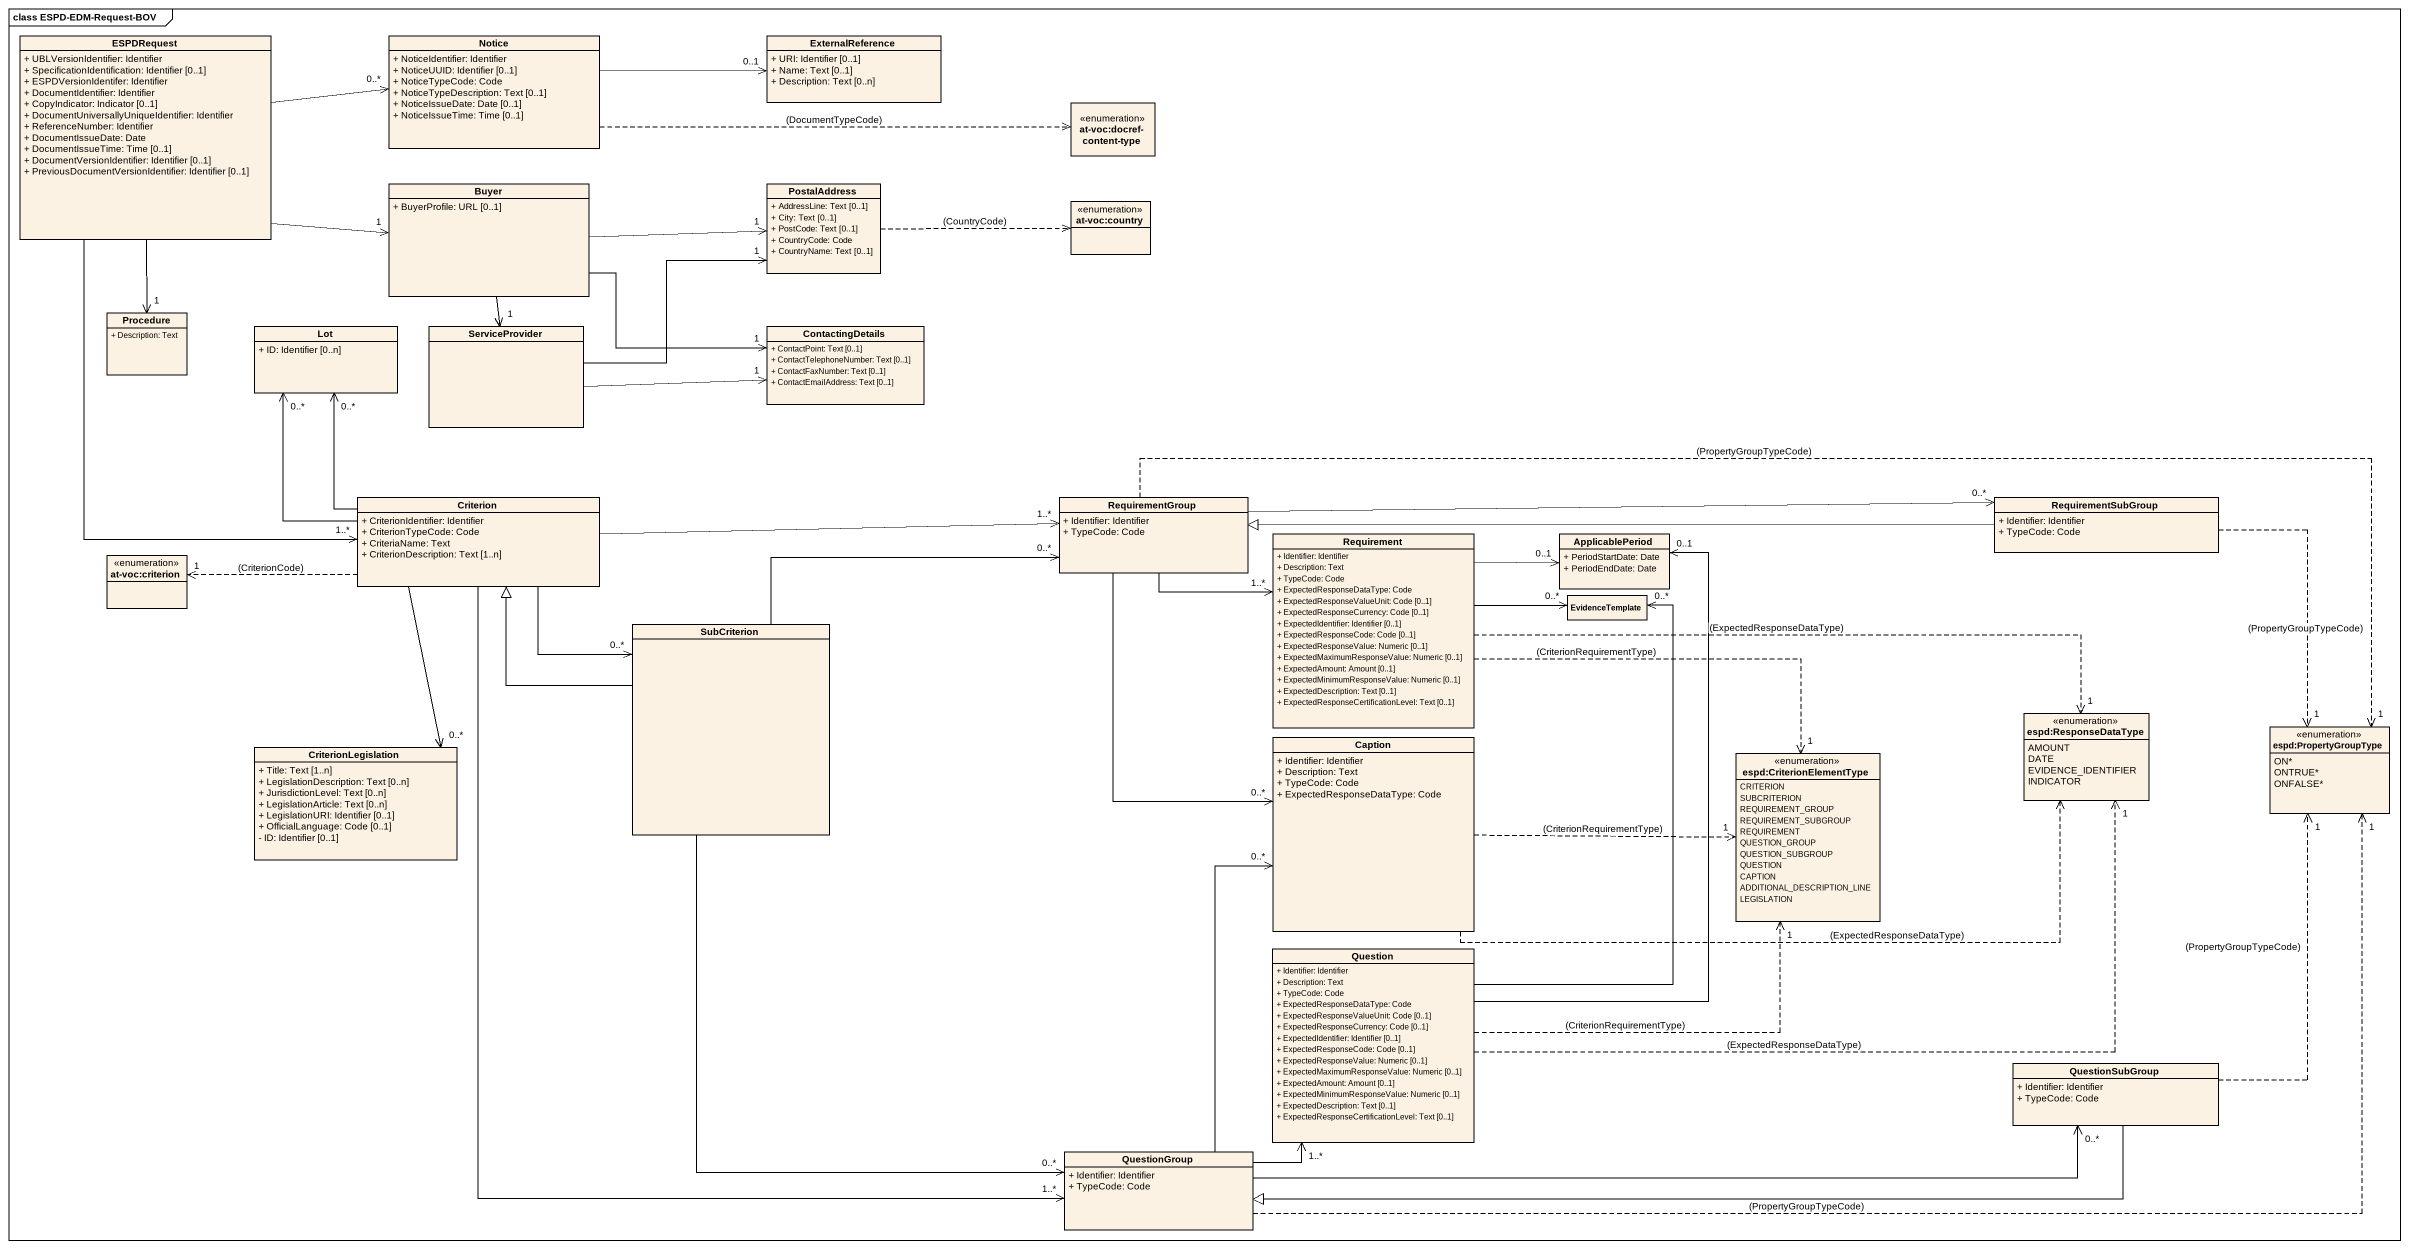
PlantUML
@startuml
mainframe class ESPD-EDM-Request-BOV
hide circle
hide empty members
skinparam classAttributeIconSize 0
class ESPDRequest {
  + UBLVersionIdentifier: Identifier
  + SpecificationIdentification: Identifier [0..1]
  + ESPDVersionIdentifer: Identifier
  + DocumentIdentifier: Identifier
  + CopyIndicator: Indicator [0..1]
  + DocumentUniversallyUniqueIdentifier: Identifier
  + ReferenceNumber: Identifier
  + DocumentIssueDate: Date
  + DocumentIssueTime: Time [0..1]
  + DocumentVersionIdentifier: Identifier [0..1]
  + PreviousDocumentVersionIdentifier: Identifier [0..1]
}
class Notice {
  + NoticeIdentifier: Identifier
  + NoticeUUID: Identifier [0..1]
  + NoticeTypeCode: Code
  + NoticeTypeDescription: Text [0..1]
  + NoticeIssueDate: Date [0..1]
  + NoticeIssueTime: Time [0..1]
}
class ExternalReference {
  + URI: Identifier [0..1]
  + Name: Text [0..1]
  + Description: Text [0..n]
}
enum "at-voc:docref-content-type" as at_voc_docref_content_type
class Buyer {
  + BuyerProfile: URL [0..1]
}
class PostalAddress {
  + AddressLine: Text [0..1]
  + City: Text [0..1]
  + PostCode: Text [0..1]
  + CountryCode: Code
  + CountryName: Text [0..1]
}
enum "at-voc:country" as at_voc_country
class Procedure {
  + Description: Text
}
class Lot {
  + ID: Identifier [0..n]
}
class ServiceProvider
class ContactingDetails {
  + ContactPoint: Text [0..1]
  + ContactTelephoneNumber: Text [0..1]
  + ContactFaxNumber: Text [0..1]
  + ContactEmailAddress: Text [0..1]
}
class Criterion {
  + CriterionIdentifier: Identifier
  + CriterionTypeCode: Code
  + CriteriaName: Text
  + CriterionDescription: Text [1..n]
}
class RequirementGroup {
  + Identifier: Identifier
  + TypeCode: Code
}
class RequirementSubGroup {
  + Identifier: Identifier
  + TypeCode: Code
}
enum "at-voc:criterion" as at_voc_criterion
class Requirement {
  + Identifier: Identifier
  + Description: Text
  + TypeCode: Code
  + ExpectedResponseDataType: Code
  + ExpectedResponseValueUnit: Code [0..1]
  + ExpectedResponseCurrency: Code [0..1]
  + ExpectedIdentifier: Identifier [0..1]
  + ExpectedResponseCode: Code [0..1]
  + ExpectedResponseValue: Numeric [0..1]
  + ExpectedMaximumResponseValue: Numeric [0..1]
  + ExpectedAmount: Amount [0..1]
  + ExpectedMinimumResponseValue: Numeric [0..1]
  + ExpectedDescription: Text [0..1]
  + ExpectedResponseCertificationLevel: Text [0..1]
}
class ApplicablePeriod {
  + PeriodStartDate: Date
  + PeriodEndDate: Date
}
class EvidenceTemplate
class SubCriterion
enum "espd:ResponseDataType" as espd_ResponseDataType {
  AMOUNT
  DATE
  EVIDENCE_IDENTIFIER
  INDICATOR
}
enum "espd:PropertyGroupType" as espd_PropertyGroupType {
  ON*
  ONTRUE*
  ONFALSE*
}
class CriterionLegislation {
  + Title: Text [1..n]
  + LegislationDescription: Text [0..n]
  + JurisdictionLevel: Text [0..n]
  + LegislationArticle: Text [0..n]
  + LegislationURI: Identifier [0..1]
  + OfficialLanguage: Code [0..1]
  - ID: Identifier [0..1]
}
class "Caption" as Caption_ {
  + Identifier: Identifier
  + Description: Text
  + TypeCode: Code
  + ExpectedResponseDataType: Code
}
enum "espd:CriterionElementType" as espd_CriterionElementType {
  CRITERION
  SUBCRITERION
  REQUIREMENT_GROUP
  REQUIREMENT_SUBGROUP
  REQUIREMENT
  QUESTION_GROUP
  QUESTION_SUBGROUP
  QUESTION
  CAPTION
  ADDITIONAL_DESCRIPTION_LINE
  LEGISLATION
}
class Question {
  + Identifier: Identifier
  + Description: Text
  + TypeCode: Code
  + ExpectedResponseDataType: Code
  + ExpectedResponseValueUnit: Code [0..1]
  + ExpectedResponseCurrency: Code [0..1]
  + ExpectedIdentifier: Identifier [0..1]
  + ExpectedResponseCode: Code [0..1]
  + ExpectedResponseValue: Numeric [0..1]
  + ExpectedMaximumResponseValue: Numeric [0..1]
  + ExpectedAmount: Amount [0..1]
  + ExpectedMinimumResponseValue: Numeric [0..1]
  + ExpectedDescription: Text [0..1]
  + ExpectedResponseCertificationLevel: Text [0..1]
}
class QuestionSubGroup {
  + Identifier: Identifier
  + TypeCode: Code
}
class QuestionGroup {
  + Identifier: Identifier
  + TypeCode: Code
}
ESPDRequest -right-> "0..*" Notice
ESPDRequest -right-> "1" Buyer
ESPDRequest --> "1" Procedure
ESPDRequest --> "1..*" Criterion
Notice -right-> "0..1" ExternalReference
Notice .right.> at_voc_docref_content_type : (DocumentTypeCode)
Buyer -right-> "1" PostalAddress
Buyer --> "1" ServiceProvider
Buyer -right-> "1" ContactingDetails
PostalAddress .right.> at_voc_country : (CountryCode)
ServiceProvider -right-> "1" PostalAddress
ServiceProvider -right-> "1" ContactingDetails
Criterion -up-> "0..*" Lot
Criterion -up-> "0..*" Lot
Criterion -right-> "1..*" RequirementGroup
Criterion .left.> "1" at_voc_criterion : (CriterionCode)
Criterion --> "0..*" SubCriterion
Criterion --> "0..*" CriterionLegislation
Criterion --> "1..*" QuestionGroup
RequirementGroup -right-> "0..*" RequirementSubGroup
RequirementGroup -right-> "1..*" Requirement
RequirementGroup .right.> "1" espd_PropertyGroupType : (PropertyGroupTypeCode)
RequirementGroup --> "0..*" Caption_
RequirementSubGroup -left-|> RequirementGroup
RequirementSubGroup ..> "1" espd_PropertyGroupType : (PropertyGroupTypeCode)
Requirement -right-> "0..1" ApplicablePeriod
Requirement -right-> "0..*" EvidenceTemplate
Requirement .right.> "1" espd_ResponseDataType : (ExpectedResponseDataType)
Requirement .right.> "1" espd_CriterionElementType : (CriterionRequirementType)
SubCriterion -up-|> Criterion
SubCriterion -right-> "0..*" RequirementGroup
SubCriterion --> "0..*" QuestionGroup
Caption_ .right.> espd_ResponseDataType : (ExpectedResponseDataType)
Caption_ .right.> "1" espd_CriterionElementType : (CriterionRequirementType)
Question -up-> "0..1" ApplicablePeriod
Question -up-> "0..*" EvidenceTemplate
Question .right.> "1" espd_ResponseDataType : (ExpectedResponseDataType)
Question .right.> "1" espd_CriterionElementType : (CriterionRequirementType)
QuestionSubGroup .up.> "1" espd_PropertyGroupType : (PropertyGroupTypeCode)
QuestionSubGroup -left-|> QuestionGroup
QuestionGroup .right.> "1" espd_PropertyGroupType : (PropertyGroupTypeCode)
QuestionGroup -up-> "0..*" Caption_
QuestionGroup -up-> "1..*" Question
QuestionGroup -right-> "0..*" QuestionSubGroup
@enduml
